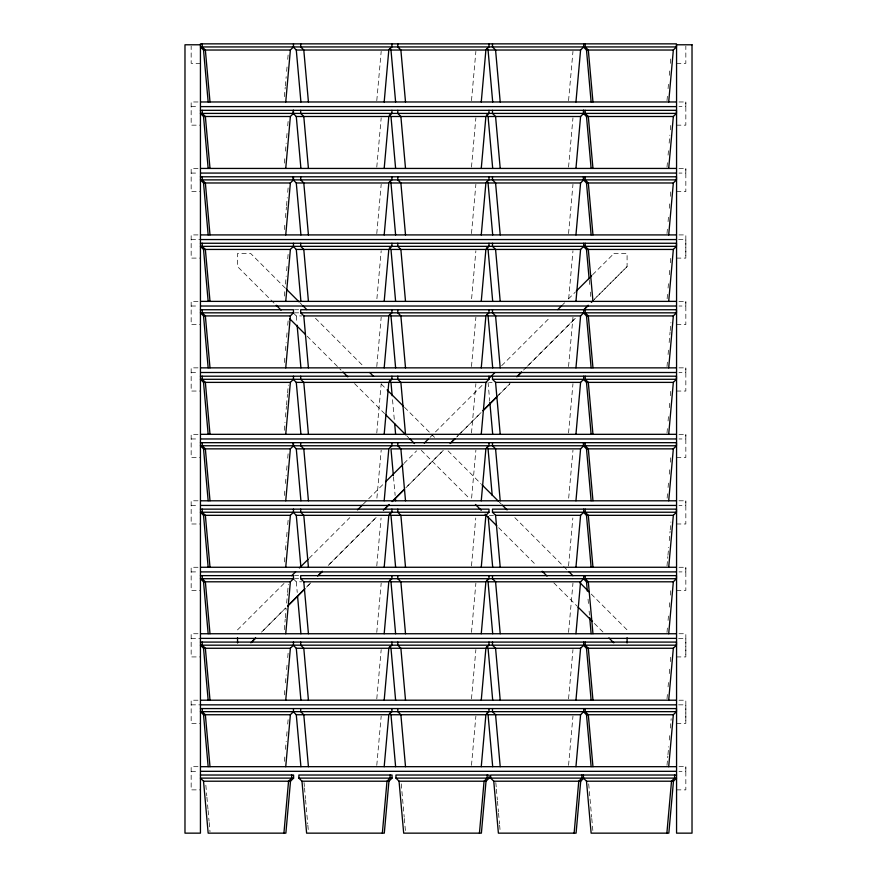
<?xml version="1.0" encoding="UTF-8"?>
<svg xmlns="http://www.w3.org/2000/svg" width="877" height="877" viewBox="0 0 877 877"><rect width="100%" height="100%" fill="white"/><g stroke="black" fill="none" stroke-linecap="round" stroke-linejoin="round"><path stroke-width="0.66" stroke-dasharray="4.38 3.29" d="M678.984 766.684L685.836 766.684L685.836 771.322L678.984 771.322M676.562 723.393L685.836 723.393L685.836 704.845L676.562 704.845M676.562 656.928L685.836 656.928L685.836 638.379L676.562 638.379M678.984 567.266L685.836 567.266L685.836 571.903L678.984 571.903M678.984 500.8L685.836 500.8L685.836 505.437L678.984 505.437M678.984 434.323L685.836 434.323L685.836 438.96L678.984 438.96M678.984 367.858L685.836 367.858L685.836 372.495L678.984 372.495M678.984 301.381L685.836 301.381L685.836 306.018L678.984 306.018M676.562 258.101L685.836 258.101L685.836 239.553L676.562 239.553M678.984 168.439L685.836 168.439L685.836 173.076L678.984 173.076M678.984 101.973L685.836 101.973L685.836 106.61L678.984 106.61M284.389 96.645L285.222 87.327M285.343 85.99L286.176 76.672M286.647 71.344L287.25 64.679M287.722 59.351L288.314 52.697M284.389 163.122L284.992 156.457M285.463 151.129L286.176 143.137M286.647 137.81L287.25 131.155M287.722 125.828L288.314 119.162M284.389 229.588L284.992 222.933M285.463 217.606L286.417 206.95M286.538 205.613L287.25 197.621M287.722 192.293L288.314 185.639M284.389 296.053L284.992 289.399M285.463 284.071L286.176 276.08M286.647 270.752L287.25 264.098M287.722 258.77L288.314 252.105M284.389 362.53L284.992 355.865M285.463 350.537L286.176 342.556M286.647 337.228L287.25 330.563M287.722 325.235L288.314 318.581M284.269 430.333L284.992 422.341M285.463 417.013L286.417 406.358M286.538 405.031L287.481 394.376M287.601 393.039L288.314 385.047M284.389 495.472L284.992 488.807M285.463 483.479L286.176 475.487M286.647 470.171L287.25 463.505M287.722 458.178L288.314 451.523M284.389 561.938L284.992 555.284M285.463 549.956L286.176 541.964M286.647 536.636L287.25 529.982M287.722 524.654L288.314 517.989M284.269 629.741L285.222 619.085M285.343 617.759L286.176 608.43M286.647 603.102L287.481 593.784M287.601 592.457L288.314 584.466M284.389 694.88L284.992 688.226M285.463 682.898L286.176 674.906M286.647 669.579L287.25 662.913M287.722 657.597L288.314 650.931M284.389 761.357L284.992 754.691M285.463 749.364L286.176 741.372M286.647 736.044L287.25 729.39M287.722 724.062L288.314 717.408M376.781 100.647L381.188 51.37M376.781 167.112L381.188 117.836M376.781 233.578L381.188 184.302M376.902 298.717L381.188 250.778M376.781 366.52L381.188 317.244M376.781 432.997L381.188 383.72M376.902 498.136L381.188 450.186M376.781 565.939L381.067 517.989M376.781 632.405L381.188 583.128M376.781 698.881L381.188 649.605M376.781 765.347L381.188 716.071M471.486 100.647L475.882 51.37M471.486 167.112L475.882 117.836M471.486 233.578L475.882 184.302M471.607 298.717L475.882 250.778M471.486 366.52L475.882 317.244M471.486 432.997L475.882 383.72M471.607 498.136L475.882 450.186M471.486 565.939L475.762 517.989M471.486 632.405L475.882 583.128M471.486 698.881L475.882 649.605M471.486 765.347L475.882 716.071M568.559 100.647L572.966 51.37M568.559 167.112L572.966 117.836M568.559 233.578L572.966 184.302M568.68 298.717L572.966 250.778M568.559 366.52L572.966 317.244M568.559 432.997L572.966 383.72M568.68 498.136L572.966 450.186M568.559 565.939L572.845 517.989M568.559 632.405L572.966 583.128M568.559 698.881L572.966 649.605M568.559 765.347L572.966 716.071M667.002 100.647L667.594 93.982M668.066 88.654L668.669 81.999M669.261 75.334L669.853 68.68M670.324 63.352L670.927 56.687M667.002 167.112L667.594 160.458M668.066 155.13L668.669 148.465M669.14 143.137L669.853 135.146M670.324 129.818L670.927 123.164M667.002 233.578L667.594 226.924M668.066 221.596L668.669 214.942M669.261 208.277L669.853 201.622M670.324 196.295L670.927 189.629M667.123 298.717L667.594 293.389M668.066 288.073L668.669 281.407M669.261 274.753L669.853 268.088M670.324 262.76L670.927 256.106M667.002 366.52L667.594 359.866M668.066 354.538L668.669 347.884M669.14 342.556L670.094 331.901M670.214 330.563L670.927 322.572M667.002 432.997L667.594 426.332M668.066 421.004L668.669 414.35M669.261 407.695L669.853 401.03M670.324 395.702L670.927 389.048M667.123 498.136L667.594 492.808M668.066 487.48L668.669 480.815M669.261 474.161L669.853 467.507M670.324 462.179L670.927 455.514M667.002 565.939L667.836 556.61M667.956 555.284L668.669 547.292M669.261 540.627L670.094 531.309M670.214 529.982L670.927 521.99M667.002 632.405L667.594 625.75M668.066 620.423L668.669 613.757M669.261 607.103L669.853 600.438M670.324 595.121L670.927 588.456M667.002 698.881L667.594 692.216M668.066 686.888L668.669 680.234M669.261 673.569L669.853 666.915M670.324 661.587L670.927 654.933M667.002 765.347L667.836 756.029M667.956 754.691L668.669 746.7M669.261 740.045L669.853 733.38M670.324 728.053L671.157 718.734M284.016 583.446L237.514 629.894L237.514 632.514M309.121 558.287L349.813 517.649M363.297 504.1L383.688 483.775M403.946 463.451L416.586 450.877M430.07 437.327L483.348 384.104M501.666 365.72L549.145 318.296M562.628 304.747L564.624 302.817M568.439 298.947L575.268 292.173M592.622 274.753L613.977 253.464M261.478 632.164L285.65 607.98L261.543 632.164M310.798 582.843L305.963 587.678L310.864 582.843M328.206 565.435L376.562 517.068L328.272 565.435M459.723 433.896L455.854 437.766L457.849 435.836M460.688 432.931L481.002 412.618M498.41 395.209L510.008 383.611L498.465 395.209M523.547 370.061L526.452 367.167M527.417 366.202L575.772 317.836L525.542 368.132M627.088 266.586L594.146 299.463L627.088 266.586L627.088 253.464L613.911 253.464M458.824 434.86L481.067 412.618M200.438 63.33L191.164 63.33L191.164 46.097M676.562 63.33L685.836 63.33L685.836 46.097M198.016 101.973L191.164 101.973L191.164 125.159L200.438 125.159M191.164 106.61L198.016 106.61M676.562 125.159L685.836 125.159L685.836 101.973M198.016 168.439L191.164 168.439L191.164 191.635L200.438 191.635M191.164 173.076L198.016 173.076M676.562 191.635L685.836 191.635L685.836 168.439M198.016 234.915L191.164 234.915L191.164 258.101L200.438 258.101M678.984 234.915L685.836 234.915L685.836 258.101M191.164 239.553L200.438 239.553M198.016 301.381L191.164 301.381L191.164 324.578L200.438 324.578M191.164 306.018L198.016 306.018M294.551 309.734L298.64 309.734M294.551 312.826L298.64 312.826M293.192 312.826L296.283 315.917L301.677 315.917M676.562 324.578L685.836 324.578L685.836 301.381M198.016 367.858L191.164 367.858L191.164 391.043L200.438 391.043M191.164 372.495L198.016 372.495M489.41 382.383L492.107 382.383M676.562 391.043L685.836 391.043L685.836 367.858M198.016 434.323L191.164 434.323L191.164 457.509L200.438 457.509M191.164 438.96L198.016 438.96M676.562 457.509L685.836 457.509L685.836 434.323M198.016 500.8L191.164 500.8L191.164 523.986L200.438 523.986M191.164 505.437L198.016 505.437M489.41 515.325L493.455 515.325M676.562 523.986L685.836 523.986L685.836 500.8M198.016 567.266L191.164 567.266L191.164 590.451L200.438 590.451M191.164 571.903L198.016 571.903M294.551 575.619L298.64 575.619M294.551 578.71L298.64 578.71M293.192 578.71L296.283 581.802L301.677 581.802M676.562 590.451L685.836 590.451L685.836 567.266M198.016 633.742L191.164 633.742L191.164 656.928L200.438 656.928M678.984 633.742L685.836 633.742L685.836 656.928M191.164 638.379L200.438 638.379M198.016 700.208L191.164 700.208L191.164 723.393L200.438 723.393M678.984 700.208L685.836 700.208L685.836 723.393M191.164 704.845L200.438 704.845M198.016 766.684L191.164 766.684L191.164 789.87L200.438 789.87M191.164 771.322L198.016 771.322M676.562 789.87L685.836 789.87L685.836 766.684M285.496 288.303L250.658 253.464L237.546 253.464L237.546 266.586L275.257 304.297M300.011 302.817L301.951 304.747M315.49 318.296L362.914 365.72M381.298 384.104L386.132 388.939M404.527 407.323L434.521 437.327M448.07 450.877L480.969 483.775M499.353 502.159L501.293 504.1M514.843 517.649L567.09 569.897M591.284 594.091L627.088 629.894L627.088 632.514M307.18 336.22L341.032 370.061M354.571 383.611L384.554 413.582M406.796 435.836L408.726 437.766M421.3 450.339L469.655 498.695M498.673 527.713L536.395 565.435M553.804 582.843L577.011 606.051M594.42 623.459L603.124 632.164M589.234 280.081L589.826 286.735M590.298 292.063L590.901 298.717M588.039 599.112L588.642 605.766M589.114 611.094L589.476 615.095M588.686 783.874L591.657 817.167M591.778 818.504L592.841 830.486M488.061 382.383L489.728 401.03M495.812 782.547L496.294 787.864M496.404 789.201L497.358 799.857M497.478 801.183L498.432 811.839M498.553 813.176L499.495 823.832M499.616 825.158L500.219 831.824M392.523 399.704L394.31 419.677M393.477 476.825L395.143 495.472M401.238 783.874L404.209 817.167M404.33 818.504L405.393 830.486M296.283 315.917L296.875 322.572M296.283 581.802L297.237 592.457M304.034 782.547L304.396 786.537M304.516 787.864L305.47 798.519M305.58 799.857L307.728 823.832M307.849 825.158L308.441 831.824M205.843 785.211L206.786 795.856M206.906 797.193L207.981 809.175M208.101 810.512L209.044 821.168M209.165 822.494L209.998 831.824M443.291 450.339L405.569 488.061L443.345 450.339"/><path stroke-width="1.32" d="M285.738 101.973L290.375 50.033L293.466 46.941L293.466 43.85M285.738 168.439L290.375 116.498L293.466 113.407L293.466 110.316M285.738 234.915L290.375 182.975L293.466 179.884L293.466 176.792M285.738 301.381L290.375 249.441L293.466 246.349L293.466 243.258M285.738 367.858L290.375 315.917L293.466 312.826L293.466 309.734L200.438 309.734M285.738 434.323L290.375 382.383L293.466 379.292L293.466 376.2M285.738 500.8L290.375 448.86L293.466 445.768L293.466 442.677M285.738 567.266L290.375 515.325L293.466 512.234L293.466 509.142M285.738 633.742L290.375 581.802L293.466 578.71L293.466 575.619L200.438 575.619M285.738 700.208L290.375 648.267L293.466 645.176L293.466 642.085M285.738 766.684L290.375 714.744L293.466 711.653L293.466 708.561M283.918 833.15L288.555 781.21L291.646 778.118L291.646 775.027M293.598 778.118L290.506 781.21L285.869 833.15L208.167 833.15L203.53 781.21L200.438 778.118L293.598 778.118L293.598 775.027L200.438 775.027M384.181 101.973L388.818 50.033L391.909 46.941L391.909 43.85M384.181 168.439L388.818 116.498L391.909 113.407L391.909 110.316M384.181 234.915L388.818 182.975L391.909 179.884L391.909 176.792M384.181 301.381L388.818 249.441L391.909 246.349L391.909 243.258M384.181 367.858L388.818 315.917L391.909 312.826L391.909 309.734M384.181 434.323L388.818 382.383L391.909 379.292L391.909 376.2M384.181 500.8L388.818 448.86L391.909 445.768L391.909 442.677M384.181 567.266L388.818 515.325L391.909 512.234L391.909 509.142M384.181 633.742L388.818 581.802L391.909 578.71L391.909 575.619M384.181 700.208L388.818 648.267L391.909 645.176L391.909 642.085M384.181 766.684L388.818 714.744L391.909 711.653L391.909 708.561M382.35 833.15L386.998 781.21L390.09 778.118L390.09 775.027M388.939 781.21L384.301 833.15L306.61 833.15L301.973 781.21L298.882 778.118L298.882 775.027L392.03 775.027L392.03 778.118L388.939 781.21L301.973 781.21M481.254 101.973L485.891 50.033L488.982 46.941L488.982 43.85M481.254 168.439L485.891 116.498L488.982 113.407L488.982 110.316M481.254 234.915L485.891 182.975L488.982 179.884L488.982 176.792M481.254 301.381L485.891 249.441L488.982 246.349L488.982 243.258M481.254 367.858L485.891 315.917L488.982 312.826L488.982 309.734M481.254 434.323L485.891 382.383L488.982 379.292L488.982 376.2M481.254 500.8L485.891 448.86L488.982 445.768L488.982 442.677M481.254 567.266L485.891 515.325L488.982 512.234L488.982 509.142L200.438 509.142M481.254 633.742L485.891 581.802L488.982 578.71L488.982 575.619M481.254 700.208L485.891 648.267L488.982 645.176L488.982 642.085M481.254 766.684L485.891 714.744L488.982 711.653L488.982 708.561M479.434 833.15L484.071 781.21L487.163 778.118L487.163 775.027M486.022 781.21L481.385 833.15L403.683 833.15L399.046 781.21L395.955 778.118L395.955 775.027L489.114 775.027L489.114 778.118L486.022 781.21L399.046 781.21M575.948 101.973L580.585 50.033L583.676 46.941L583.676 43.85M575.948 168.439L580.585 116.498L583.676 113.407L583.676 110.316M575.948 234.915L580.585 182.975L583.676 179.884L583.676 176.792M575.948 301.381L580.585 249.441L583.676 246.349L583.676 243.258M575.948 367.858L580.585 315.917L583.676 312.826L583.676 309.734M575.948 434.323L580.585 382.383L583.676 379.292L583.676 376.2M575.948 500.8L580.585 448.86L583.676 445.768L583.676 442.677M575.948 567.266L580.585 515.325L583.676 512.234L583.676 509.142M575.948 633.742L580.585 581.802L583.676 578.71L583.676 575.619M575.948 700.208L580.585 648.267L583.676 645.176L583.676 642.085M575.948 766.684L580.585 714.744L583.676 711.653L583.676 708.561M574.128 833.15L578.765 781.21L581.857 778.118L581.857 775.027M583.808 778.118L580.717 781.21L576.079 833.15L498.388 833.15L493.751 781.21L490.66 778.118L490.66 775.027L676.562 775.027M668.702 101.973L673.339 50.033L676.43 46.941L676.43 43.85L200.438 43.85L200.438 833.15L184.981 833.15L184.981 44.782L200.438 44.782M668.702 168.439L673.339 116.498L676.43 113.407L676.43 110.316L200.438 110.316M668.702 234.915L673.339 182.975L676.43 179.884L676.43 176.792L200.438 176.792M668.702 301.381L673.339 249.441L676.43 246.349L676.43 243.258L200.438 243.258M668.702 367.858L673.339 315.917L676.43 312.826L676.43 309.734L300.701 309.734L300.701 312.826L303.793 315.917L308.43 367.858M668.702 434.323L673.339 382.383L676.43 379.292L676.43 376.2L492.479 376.2L492.479 379.292L495.571 382.383L500.208 434.323M668.702 500.8L673.339 448.86L676.43 445.768L676.43 442.677L200.438 442.677M668.702 567.266L673.339 515.325L676.43 512.234L676.43 509.142L492.479 509.142L492.479 512.234L495.571 515.325L500.208 567.266M668.702 633.742L673.339 581.802L676.43 578.71L676.43 575.619L300.701 575.619L300.701 578.71L303.793 581.802L308.43 633.742M668.702 700.208L673.339 648.267L676.43 645.176L676.43 642.085L200.438 642.085M668.702 766.684L673.339 714.744L676.43 711.653L676.43 708.561L200.438 708.561M666.882 833.15L671.519 781.21L674.61 778.118L674.61 775.027M490.66 778.118L676.562 778.118L673.47 781.21L668.833 833.15L591.131 833.15L586.494 781.21L583.402 778.118L583.402 775.027M291.701 575.707L295.626 571.837M299.441 567.967L308.211 559.252M357.498 509.899L362.398 505.064M385.551 481.835L403.036 464.426M424.26 443.137L428.195 439.256M489.092 378.294L494.957 372.495M557.794 309.592L561.718 305.722M576.178 291.208L591.723 275.718M251.809 641.832L255.678 637.963L250.899 642.797M288.555 605.086L304.023 589.607M318.537 575.104L322.407 571.234L317.627 576.068M384.29 509.34L389.125 504.494L383.392 510.304M392.995 500.635L403.639 489.991M451.019 442.6L454.889 438.73L450.12 443.565M482.931 410.688L496.47 397.149M517.748 375.871L521.618 372.001L516.849 376.836M583.512 310.107L588.346 305.262L583.567 310.107M287.645 606.051L305.053 588.642M392.096 501.6L404.67 489.026M482.997 410.688L497.5 396.174M591.306 302.368L593.247 300.427M676.43 46.941L200.438 46.941L203.53 50.033L208.167 101.973M203.53 50.033L290.375 50.033M293.192 46.941L296.283 50.033L388.818 50.033M389.432 48.487L390.978 50.033L485.891 50.033M486.516 48.487L488.061 50.033L580.585 50.033M583.402 46.941L586.494 50.033L673.339 50.033M200.756 101.973L676.244 101.973M200.756 106.61L676.244 106.61M583.676 113.407L200.438 113.407L203.53 116.498L208.167 168.439M585.222 110.316L585.222 113.407L676.43 113.407M203.53 116.498L290.375 116.498M293.192 110.316L293.192 113.407L296.283 116.498L388.818 116.498M389.432 114.953L390.978 116.498L485.891 116.498M486.516 114.953L488.061 116.498L580.585 116.498M583.402 110.316L583.402 113.407L586.494 116.498L673.339 116.498M200.756 168.439L676.244 168.439M200.756 173.076L676.244 173.076M676.43 179.884L200.438 179.884L203.53 182.975L208.167 234.915M203.53 182.975L290.375 182.975M293.192 176.792L293.192 179.884L296.283 182.975L388.818 182.975M389.432 181.429L390.978 182.975L485.891 182.975M486.516 181.429L488.061 182.975L580.585 182.975M583.402 176.792L583.402 179.884L586.494 182.975L673.339 182.975M200.756 234.915L676.244 234.915M200.756 239.553L676.244 239.553M676.43 246.349L200.438 246.349L203.53 249.441L208.167 301.381M203.53 249.441L290.375 249.441M293.192 246.349L296.283 249.441L388.818 249.441M389.432 247.895L390.978 249.441L485.891 249.441M486.516 247.895L488.061 249.441L580.585 249.441M583.402 246.349L586.494 249.441L673.339 249.441M200.756 301.381L676.244 301.381M200.756 306.018L676.244 306.018M293.466 312.826L200.438 312.826L203.53 315.917L208.167 367.858M300.701 312.826L676.43 312.826M203.53 315.917L290.375 315.917M303.793 315.917L388.818 315.917M389.432 314.372L390.978 315.917L485.891 315.917M486.516 314.372L488.061 315.917L580.585 315.917M583.402 312.826L586.494 315.917L673.339 315.917M200.756 367.858L676.244 367.858M200.756 372.495L676.244 372.495M200.438 376.2L491.778 376.2M488.982 379.292L200.438 379.292L203.53 382.383L208.167 434.323M492.479 379.292L583.676 379.292M585.222 376.2L585.222 379.292L676.43 379.292M203.53 382.383L290.375 382.383M293.192 379.292L296.283 382.383L388.818 382.383M389.432 380.837L390.978 382.383L485.891 382.383M495.571 382.383L580.585 382.383M583.402 379.292L586.494 382.383L673.339 382.383M200.756 434.323L676.244 434.323M200.756 438.96L676.244 438.96M676.43 445.768L200.438 445.768L203.53 448.86L208.167 500.8M203.53 448.86L290.375 448.86M293.192 442.677L293.192 445.768L296.283 448.86L388.818 448.86M485.891 448.86L390.978 448.86L393.356 475.487M486.516 447.314L488.061 448.86L580.585 448.86M583.402 442.677L583.402 445.768L586.494 448.86L673.339 448.86M200.756 500.8L676.244 500.8M200.756 505.437L676.244 505.437M488.982 512.234L200.438 512.234L203.53 515.325L208.167 567.266M492.479 512.234L676.43 512.234M203.53 515.325L290.375 515.325M293.192 512.234L296.283 515.325L388.818 515.325M389.432 513.779L390.978 515.325L485.891 515.325M495.571 515.325L580.585 515.325M583.402 512.234L586.494 515.325L673.339 515.325M200.756 567.266L676.244 567.266M200.756 571.903L676.244 571.903M293.466 578.71L200.438 578.71L203.53 581.802L208.167 633.742M300.701 578.71L676.43 578.71M203.53 581.802L290.375 581.802M303.793 581.802L388.818 581.802M389.432 580.256L390.978 581.802L485.891 581.802M486.516 580.256L488.061 581.802L580.585 581.802M583.402 578.71L586.494 581.802L673.339 581.802M200.756 633.742L676.244 633.742M200.756 638.379L676.244 638.379M676.43 645.176L200.438 645.176L203.53 648.267L208.167 700.208M203.53 648.267L290.375 648.267M293.192 645.176L296.283 648.267L388.818 648.267M389.432 646.722L390.978 648.267L485.891 648.267M486.516 646.722L488.061 648.267L580.585 648.267M583.402 645.176L586.494 648.267L673.339 648.267M200.756 700.208L676.244 700.208M200.756 704.845L676.244 704.845M583.676 711.653L200.438 711.653L203.53 714.744L208.167 766.684M585.222 708.561L585.222 711.653L676.43 711.653M203.53 714.744L290.375 714.744M293.192 711.653L296.283 714.744L388.818 714.744M389.432 713.198L390.978 714.744L485.891 714.744M486.516 713.198L488.061 714.744L580.585 714.744M583.402 711.653L586.494 714.744L673.339 714.744M200.756 766.684L676.244 766.684M200.756 771.322L676.244 771.322M298.882 778.118L392.03 778.118M395.955 778.118L489.114 778.118M203.53 781.21L290.506 781.21M493.751 781.21L580.717 781.21M586.494 781.21L673.47 781.21M585.222 113.407L588.314 116.498L592.962 168.439M585.222 379.292L588.314 382.383L592.962 434.323M286.461 289.267L299.046 301.852M302.916 305.722L306.786 309.592M369.688 372.495L373.558 376.365M387.108 389.914L403.552 406.358M481.933 484.74L498.388 501.195M502.258 505.064L507.092 509.899M569.03 571.837L572.9 575.707M579.675 582.481L589.355 592.161M276.233 305.262L281.068 310.107M289.772 318.811L305.24 334.28M342.962 372.001L347.796 376.836M385.518 414.558L405.821 434.86M409.691 438.73L414.525 443.565M475.466 504.494L481.265 510.304M485.134 514.174L496.733 525.772M542.194 571.234L547.029 576.068M577.976 607.016L592.49 621.519M608.923 637.963L613.757 642.797M585.222 711.653L588.314 714.744L592.962 766.684M592.962 101.973L588.314 50.033L585.222 46.941L585.222 43.85M586.494 50.033L591.131 101.973M586.494 116.498L591.131 168.439M592.962 234.915L588.314 182.975L585.222 179.884L585.222 176.792M586.494 182.975L591.131 234.915M592.962 301.381L588.314 249.441L585.222 246.349L585.222 243.258M586.494 249.441L589.114 278.743M592.962 367.858L588.314 315.917L585.222 312.826L585.222 309.734M586.494 315.917L591.131 367.858M586.494 382.383L591.131 434.323M592.962 500.8L588.314 448.86L585.222 445.768L585.222 442.677M586.494 448.86L591.131 500.8M592.962 567.266L588.314 515.325L585.222 512.234L585.222 509.142M586.494 515.325L591.131 567.266M592.962 633.742L588.314 581.802L585.222 578.71L585.222 575.619M586.494 581.802L587.327 591.12M589.706 617.759L591.131 633.742M592.962 700.208L588.314 648.267L585.222 645.176L585.222 642.085M586.494 648.267L591.131 700.208M586.494 714.744L591.131 766.684M500.208 101.973L495.571 50.033L492.479 46.941L492.479 43.85M500.208 168.439L495.571 116.498L492.479 113.407L492.479 110.316M488.061 50.033L492.699 101.973M500.208 234.915L495.571 182.975L492.479 179.884L492.479 176.792M488.061 116.498L492.699 168.439M500.208 301.381L495.571 249.441L492.479 246.349L492.479 243.258M488.061 182.975L492.699 234.915M500.208 367.858L495.571 315.917L492.479 312.826L492.479 309.734M488.061 249.441L492.699 301.381M488.061 315.917L492.699 367.858M500.208 500.8L495.571 448.86L492.479 445.768L492.479 442.677M489.848 402.368L492.699 434.323M488.061 448.86L492.216 495.472M500.208 633.742L495.571 581.802L492.479 578.71L492.479 575.619M488.182 516.663L492.699 567.266M500.208 700.208L495.571 648.267L492.479 645.176L492.479 642.085M488.061 581.802L492.699 633.742M500.208 766.684L495.571 714.744L492.479 711.653L492.479 708.561M488.061 648.267L492.699 700.208M488.061 714.744L492.699 766.684M405.514 101.973L400.877 50.033L397.785 46.941L397.785 43.85M405.514 168.439L400.877 116.498L397.785 113.407L397.785 110.316M390.978 50.033L395.615 101.973M405.514 234.915L400.877 182.975L397.785 179.884L397.785 176.792M390.978 116.498L395.615 168.439M405.514 301.381L400.877 249.441L397.785 246.349L397.785 243.258M390.978 182.975L395.615 234.915M405.514 367.858L400.877 315.917L397.785 312.826L397.785 309.734M390.978 249.441L395.615 301.381M405.514 434.323L400.877 382.383L397.785 379.292L397.785 376.2M390.978 315.917L395.615 367.858M405.514 500.8L400.877 448.86L397.785 445.768L397.785 442.677M390.978 382.383L392.172 395.702M394.672 423.668L395.615 434.323M405.514 567.266L400.877 515.325L397.785 512.234L397.785 509.142M395.384 498.136L395.615 500.8M405.514 633.742L400.877 581.802L397.785 578.71L397.785 575.619M390.978 515.325L395.615 567.266M405.514 700.208L400.877 648.267L397.785 645.176L397.785 642.085M390.978 581.802L395.615 633.742M405.514 766.684L400.877 714.744L397.785 711.653L397.785 708.561M390.978 648.267L395.615 700.208M390.978 714.744L395.615 766.684M308.43 101.973L303.793 50.033L300.701 46.941L300.701 43.85M308.43 168.439L303.793 116.498L300.701 113.407L300.701 110.316M296.283 50.033L300.921 101.973M308.43 234.915L303.793 182.975L300.701 179.884L300.701 176.792M296.283 116.498L300.921 168.439M308.43 301.381L303.793 249.441L300.701 246.349L300.701 243.258M296.283 182.975L300.921 234.915M296.283 249.441L300.921 301.381M308.43 434.323L303.793 382.383L300.701 379.292L300.701 376.2M297.117 325.235L300.921 367.858M308.43 500.8L303.793 448.86L300.701 445.768L300.701 442.677M296.283 382.383L300.921 434.323M308.43 567.266L303.793 515.325L300.701 512.234L300.701 509.142M296.283 448.86L300.921 500.8M296.283 515.325L300.921 567.266M308.43 700.208L303.793 648.267L300.701 645.176L300.701 642.085M297.588 596.448L300.921 633.742M308.43 766.684L303.793 714.744L300.701 711.653L300.701 708.561M296.283 648.267L300.921 700.208M296.283 714.744L300.921 766.684M209.998 101.973L205.361 50.033L202.258 46.941L202.258 43.85M209.998 168.439L205.361 116.498L202.258 113.407L202.258 110.316M209.998 234.915L205.361 182.975L202.258 179.884L202.258 176.792M209.998 301.381L205.361 249.441L202.258 246.349L202.258 243.258M209.998 367.858L205.361 315.917L202.258 312.826L202.258 309.734M209.998 434.323L205.361 382.383L202.258 379.292L202.258 376.2M209.998 500.8L205.361 448.86L202.258 445.768L202.258 442.677M209.998 567.266L205.361 515.325L202.258 512.234L202.258 509.142M209.998 633.742L205.361 581.802L202.258 578.71L202.258 575.619M209.998 700.208L205.361 648.267L202.258 645.176L202.258 642.085M209.998 766.684L205.361 714.744L202.258 711.653L202.258 708.561M627.088 637.765L627.088 643.016M237.514 637.765L237.579 643.016M692.019 44.782L676.562 44.782L676.562 833.15L692.019 833.15L692.019 44.782"/></g></svg>
